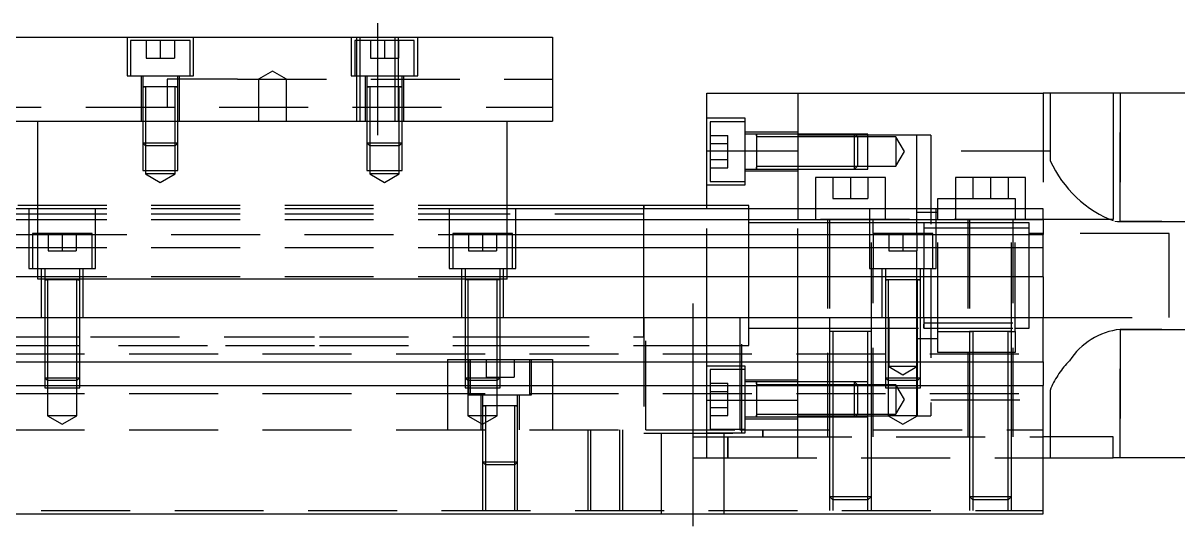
# Model space of a CAD drawing. Extents: x -20 to 561, y -277 to 102.
# Drawn here: x 194.4 to 359.2, y -234.8 to -162.8 of the extents above; entities that cross this region are included whole.
import ezdxf

# ---------------------------------------------------------------- set-up
doc = ezdxf.new("R2010")
doc.units = 0
doc.linetypes.add('CENTER', pattern=[50.8, 31.75, -6.35, 6.35, -6.35])
doc.linetypes.add('DASHED', pattern=[19.05, 12.7, -6.35])
doc.layers.get('0').update_dxf_attribs({"linetype": 'CONTINUOUS'})
doc.layers.add('CENTER', color=1, linetype='CENTER')

msp = doc.modelspace()

# ---------------------------------------------------------------- linework, layer by layer
at = {"color": 7, "linetype": 'CONTINUOUS'}
for p, q in [((70, -164.77), (270, -164.77)), ((270, -164.77), (270, -176.77)), ((292, -172.77), (305, -172.77)), ((292, -180.98658), (292, -172.77)), ((305, -172.77), (305, -189.27)), ((305, -172.77), (340, -172.77)), ((350, -172.77), (340, -172.77)), ((350, -172.77), (350, -190.77)), ((386, -172.77), (350, -172.77)), ((70, -176.77), (270, -176.77)), ((196.5, -199.27), (196.5, -176.77)), ((263.5, -199.27), (263.5, -176.77)), ((299.1, -178.592326), (299.1, -178.99233)), ((292, -180.98658), (305, -180.98658)), ((292, -189.27), (292, -180.98658)), ((299.1, -180.950286), (299.1, -181.234376)), ((317.5, -184.77), (307.5, -184.77)), ((307.5, -184.77), (307.5, -189.27)), ((317.5, -189.27), (317.5, -184.77)), ((337.5, -184.77), (327.5, -184.77)), ((327.5, -184.77), (327.5, -189.27)), ((337.5, -189.27), (337.5, -184.77)), ((196.5, -189.27), (143.5, -189.27)), ((283, -188.77), (263.5, -188.77)), ((340, -189.27), (263.5, -189.27)), ((283, -188.77), (282.995, -188.77)), ((283, -188.769994), (283, -189.27)), ((283, -188.770502), (283, -188.77)), ((292, -188.77), (283, -188.77)), ((283.005, -188.77), (283, -188.77)), ((283, -189.267168), (283, -188.770502)), ((340, -190.809608), (340, -189.27)), ((196.5, -190.809608), (143.5, -190.809608)), ((340, -190.809608), (263.5, -190.809608)), ((350, -190.77), (340, -190.77)), ((340, -190.809608), (340, -192.930392)), ((323, -191.269994), (323, -192.02)), ((143.5, -192.930392), (196.5, -192.930392)), ((263.5, -192.930392), (340, -192.930392)), ((340, -194.840532), (340, -192.930392)), ((196.5, -194.840532), (143.5, -194.840532)), ((340, -194.840532), (263.5, -194.840532)), ((340, -198.951934), (340, -194.840532)), ((196.5, -198.951934), (143.5, -198.951934)), ((263.5, -199.27), (196.5, -199.27)), ((340, -198.951934), (263.5, -198.951934)), ((340, -198.951934), (340, -204.77)), ((0, -204.77), (340, -204.77)), ((340, -211.07), (340, -204.77)), ((0, -211.07), (340, -211.07)), ((340, -211.07), (340, -214.47)), ((299.1, -213.947664), (299.1, -213.948522)), ((299.1, -213.948522), (299.1, -214.47)), ((0, -214.47), (340, -214.47)), ((310, -214.34767), (309.5, -214.34767)), ((340, -232.77), (340, -214.47)), ((299.1, -216.297638), (299.1, -216.57851)), ((299.1, -218.214666), (299.1, -218.947674)), ((309.5, -218.54767), (310, -218.54767)), ((350, -221.77), (340, -221.77)), ((350, -224.77), (350, -221.77)), ((340, -224.77), (350, -224.77)), ((386, -224.77), (350, -224.77)), ((0, -232.77), (340, -232.77))]:
    msp.add_line(p, q, dxfattribs=at)
at = {"color": 3, "linetype": 'DASHED'}
for p, q in [((209.25, -164.77), (209.25, -170.27)), ((218.75, -170.27), (218.75, -164.77)), ((241.25, -164.77), (241.25, -170.27)), ((242.000006, -164.77), (242.000006, -176.77)), ((242.5, -164.77), (242.5, -176.77)), ((247.5, -176.77), (247.5, -164.77)), ((247.999994, -176.77), (247.999994, -164.77)), ((250.75, -170.27), (250.75, -164.77)), ((218.25, -165.27), (209.75, -165.27)), ((209.75, -165.27), (209.75, -170.27)), ((212, -165.27), (212, -167.77)), ((214, -165.27), (214, -167.77)), ((216, -165.27), (216, -167.77)), ((218.25, -170.27), (218.25, -165.27)), ((250.25, -165.27), (241.75, -165.27)), ((241.75, -165.27), (241.75, -170.27)), ((244, -165.27), (244, -167.77)), ((246, -165.27), (246, -167.77)), ((248, -165.27), (248, -167.77)), ((250.25, -170.27), (250.25, -165.27)), ((212, -167.77), (214, -167.77)), ((214, -167.77), (216, -167.77)), ((244, -167.77), (246, -167.77)), ((246, -167.77), (248, -167.77)), ((230, -169.6153), (228, -170.77)), ((232, -170.77), (230, -169.6153)), ((209.25, -170.27), (218.75, -170.27)), ((211.25, -170.27), (211.25, -176.77)), ((211.5, -170.27), (211.5, -171.87)), ((215, -170.77), (215, -174.77)), ((225, -170.77), (215, -170.77)), ((216.5, -171.87), (216.5, -170.27)), ((216.75, -176.77), (216.75, -170.27)), ((225, -170.77), (270, -170.77)), ((228, -170.77), (230, -170.77)), ((228, -170.77), (228, -176.77)), ((230, -170.77), (232, -170.77)), ((232, -176.77), (232, -170.77)), ((241.25, -170.27), (250.75, -170.27)), ((243.25, -170.27), (243.25, -176.77)), ((243.5, -170.27), (243.5, -171.87)), ((248.5, -171.87), (248.5, -170.27)), ((248.75, -176.77), (248.75, -170.27)), ((211.5, -171.865), (211.5, -171.87)), ((211.5, -171.87), (211.757448, -171.87)), ((211.757468, -171.87), (211.5, -171.87)), ((211.5, -171.87), (211.5, -171.875)), ((211.5, -171.87), (211.5, -176.76998)), ((216.242552, -171.87), (211.757468, -171.87)), ((211.9, -171.87), (211.9, -176.76998)), ((216.1, -176.76998), (216.1, -171.87)), ((216.5, -171.87), (216.242552, -171.87)), ((216.242602, -171.87), (216.5, -171.87)), ((216.5, -171.87), (216.5, -171.865)), ((216.5, -171.875), (216.5, -171.87)), ((216.5, -176.76998), (216.5, -171.87)), ((243.5, -171.865), (243.5, -171.87)), ((243.5, -171.87), (243.757448, -171.87)), ((243.757468, -171.87), (243.5, -171.87)), ((243.5, -171.87), (243.5, -171.875)), ((243.5, -171.87), (243.5, -176.76998)), ((248.242552, -171.87), (243.757468, -171.87)), ((243.9, -171.87), (243.9, -176.76998)), ((248.1, -176.76998), (248.1, -171.87)), ((248.5, -171.87), (248.242552, -171.87)), ((248.242602, -171.87), (248.5, -171.87)), ((248.5, -171.87), (248.5, -171.865)), ((248.5, -171.875), (248.5, -171.87)), ((248.5, -176.76998), (248.5, -171.87)), ((340, -172.77), (340, -189.27)), ((341, -172.77), (341, -182.064836)), ((351, -191.084786), (351, -172.77)), ((351, -172.77), (351, -191.084786)), ((70, -174.77), (270, -174.77)), ((297.5, -176.34233), (292, -176.34233)), ((297.5, -181.09233), (297.5, -176.34233)), ((211.5, -176.77), (211.5, -179.87)), ((211.500006, -176.77), (211.500006, -179.870006)), ((211.9, -176.77), (211.9, -180.27)), ((216.1, -180.27), (216.1, -176.77)), ((216.499994, -179.870006), (216.499994, -176.77)), ((216.5, -179.87), (216.5, -176.77)), ((243.5, -176.77), (243.5, -179.87)), ((243.500006, -176.77), (243.500006, -179.870006)), ((243.9, -176.77), (243.9, -180.27)), ((248.1, -180.27), (248.1, -176.77)), ((248.499994, -179.870006), (248.499994, -176.77)), ((248.5, -179.87), (248.5, -176.77)), ((292.5, -176.84233), (292.5, -181.09233)), ((297.5, -176.84233), (292.5, -176.84233)), ((292.5, -178.78293), (295, -178.78293)), ((295, -179.93763), (295, -178.78293)), ((305, -178.34233), (297.5, -178.34233)), ((299.105, -178.59233), (297.5, -178.59233)), ((304.99998, -178.59233), (299.095, -178.59233)), ((299.1, -178.59233), (299.1, -178.84978)), ((299.1, -178.849798), (299.1, -178.59233)), ((299.1, -178.84978), (299.1, -181.09233)), ((304.99998, -178.99233), (299.1, -178.99233)), ((313.1, -178.59233), (305, -178.59233)), ((313.100006, -178.592336), (305, -178.592336)), ((313.27767, -178.77), (305, -178.77)), ((313.5, -178.99233), (305, -178.99233)), ((313.1, -181.09233), (313.1, -178.59233)), ((313.5, -178.99233), (313.1, -178.59233)), ((315, -178.592336), (313.10002, -178.592336)), ((322, -178.77), (313.27767, -178.77)), ((313.5, -178.99233), (313.5, -181.09233)), ((315, -178.99233), (313.50002, -178.99233)), ((315, -183.592326), (315, -178.592336)), ((319, -178.99233), (315, -178.99233)), ((319, -178.99233), (319, -181.09233)), ((320.212436, -181.09233), (319, -178.99233)), ((322, -189.27), (322, -178.77)), ((324, -178.77), (322, -178.77)), ((324, -178.77), (324, -218.77)), ((211.5, -179.87), (216.5, -179.87)), ((211.5, -179.87), (211.9, -180.27)), ((211.500006, -179.87002), (211.500006, -183.77)), ((216.1, -180.27), (211.9, -180.27)), ((211.9, -180.27002), (211.9, -183.77)), ((216.1, -180.27), (216.5, -179.87)), ((216.1, -183.77), (216.1, -180.27002)), ((216.499994, -183.77), (216.499994, -179.87002)), ((243.5, -179.87), (248.5, -179.87)), ((243.5, -179.87), (243.9, -180.27)), ((243.500006, -179.87002), (243.500006, -183.77)), ((248.1, -180.27), (243.9, -180.27)), ((243.9, -180.27002), (243.9, -183.77)), ((248.1, -180.27), (248.5, -179.87)), ((248.1, -183.77), (248.1, -180.27002)), ((248.499994, -183.77), (248.499994, -179.87002)), ((292.5, -179.93763), (295, -179.93763)), ((292.5, -181.09233), (292.5, -185.34233)), ((295, -182.247032), (295, -179.93763)), ((297.5, -185.84233), (297.5, -181.09233)), ((299.1, -181.09233), (299.1, -183.334932)), ((313.1, -183.59233), (313.1, -181.09233)), ((313.5, -181.09233), (313.5, -183.19233)), ((319, -181.09233), (319, -183.19233)), ((319, -183.19233), (320.212436, -181.09233)), ((341, -181.02), (324, -181.02)), ((292.5, -182.247032), (295, -182.247032)), ((295, -183.401732), (295, -182.247032)), ((341, -182.064836), (341.035982, -182.393974)), ((211.500006, -183.77), (216.499994, -183.77)), ((211.9, -183.77), (211.9, -184.27)), ((216.1, -184.27), (211.9, -184.27)), ((211.9, -184.27), (214, -185.482436)), ((214, -185.482436), (216.1, -184.27)), ((216.1, -184.27), (216.1, -183.77)), ((243.500006, -183.77), (248.499994, -183.77)), ((243.9, -183.77), (243.9, -184.27)), ((248.1, -184.27), (243.9, -184.27)), ((243.9, -184.27), (246, -185.482436)), ((246, -185.482436), (248.1, -184.27)), ((248.1, -184.27), (248.1, -183.77)), ((292.5, -183.401732), (295, -183.401732)), ((297.5, -183.59233), (299.105, -183.59233)), ((297.5, -183.84233), (305, -183.84233)), ((299.095, -183.59233), (304.99998, -183.59233)), ((299.1, -183.19233), (304.99998, -183.19233)), ((299.1, -183.59233), (299.1, -183.334882)), ((299.1, -183.59233), (299.1, -183.334882)), ((299.1, -183.334932), (299.1, -183.59233)), ((299.1, -183.334932), (299.1, -183.59233)), ((305, -183.19233), (313.5, -183.19233)), ((305, -183.592326), (313.100006, -183.592326)), ((305, -183.59233), (313.1, -183.59233)), ((313.1, -183.59233), (313.5, -183.19233)), ((313.10002, -183.592326), (315, -183.592326)), ((313.50002, -183.19233), (315, -183.19233)), ((315, -183.19233), (319, -183.19233)), ((292, -185.84233), (297.5, -185.84233)), ((292.5, -185.34233), (297.5, -185.34233)), ((310, -184.77), (310, -187.77)), ((312.5, -184.77), (312.5, -187.77)), ((315, -184.77), (315, -187.77)), ((330, -184.77), (330, -187.77)), ((332.5, -184.77), (332.5, -187.77)), ((335, -184.77), (335, -187.77)), ((310, -187.77), (312.5, -187.77)), ((312.5, -187.77), (315, -187.77)), ((325, -187.77), (327.5, -187.77)), ((325, -189.27), (325, -187.77)), ((327.5, -187.77), (330, -187.77)), ((330, -187.77), (332.5, -187.77)), ((332.5, -187.77), (335, -187.77)), ((335, -187.77), (336, -187.77)), ((336, -187.77), (336, -189.27)), ((263.5, -188.77), (185.00002, -188.77)), ((195.25, -189.27), (195.25, -197.77)), ((263.5, -189.27), (196.5, -189.27)), ((204.75, -197.77), (204.75, -189.27)), ((255.25, -189.27), (255.25, -197.77)), ((264.75, -197.77), (264.75, -189.27)), ((283, -198.970066), (283, -189.267168)), ((298, -188.77), (292, -188.77)), ((292, -204.77), (292, -189.27)), ((298, -198.77), (298, -188.77)), ((298, -198.77), (298, -188.77)), ((305, -189.27), (305, -190.77)), ((307.5, -189.27), (307.5, -190.77)), ((315.25, -189.27), (315.25, -197.77)), ((317.5, -190.77), (317.5, -189.27)), ((322, -190.77), (322, -189.27)), ((324.75, -197.77), (324.75, -189.27)), ((325, -190.77), (325, -189.27)), ((327.5, -189.27), (327.5, -190.77)), ((336, -189.27), (336, -190.77)), ((337.5, -190.77), (337.5, -189.27)), ((196.5, -190.02), (175, -190.02)), ((263.5, -190.02), (196.5, -190.02)), ((263.5, -190.809608), (196.5, -190.809608)), ((283, -190.02), (263.5, -190.02)), ((305, -204.77), (305, -190.77)), ((340, -190.77), (305, -190.77)), ((309.25, -190.77), (309.25, -221.77)), ((309.5, -190.77), (309.5, -204.77)), ((315.5, -206.775), (315.5, -190.77)), ((315.75, -192.77), (315.75, -190.77)), ((325, -189.77), (322, -189.77)), ((322, -192.77), (322, -190.77)), ((325, -206.77), (325, -190.77)), ((329.25, -190.77), (329.25, -221.77)), ((329.5, -190.77), (329.5, -206.775)), ((335.5, -206.775), (335.5, -190.77)), ((335.75, -221.77), (335.75, -190.77)), ((336, -206.77), (336, -190.77)), ((350.23753, -191.02447), (350.615848, -191.06942)), ((350.615848, -191.06942), (351, -191.084786)), ((376, -191.084786), (351, -191.084786)), ((351, -191.084786), (376, -191.084786)), ((204.25, -192.77), (195.75, -192.77)), ((195.75, -192.77), (195.75, -197.77)), ((198, -192.77), (198, -195.27)), ((200, -192.77), (200, -195.27)), ((202, -192.77), (202, -195.27)), ((204.25, -197.77), (204.25, -192.77)), ((264.25, -192.77), (255.75, -192.77)), ((255.75, -192.77), (255.75, -197.77)), ((258, -192.77), (258, -195.27)), ((260, -192.77), (260, -195.27)), ((262, -192.77), (262, -195.27)), ((264.25, -197.77), (264.25, -192.77)), ((305, -191.27), (298, -191.27)), ((309.5, -191.27), (305, -191.27)), ((315.5, -191.27), (309.5, -191.27)), ((322, -191.27), (315.5, -191.27)), ((324.25, -192.77), (315.75, -192.77)), ((315.75, -192.77), (315.75, -197.77)), ((318, -192.77), (318, -195.27)), ((320, -192.77), (320, -195.27)), ((323, -191.27), (322, -191.27)), ((322, -192.77), (322, -195.27)), ((323, -191.27), (322.995, -191.27)), ((323, -191.27), (323, -191.819038)), ((323.005, -191.27), (323, -191.27)), ((325, -191.27), (323, -191.27)), ((323, -191.819038), (323, -192.76884)), ((325, -192.02), (323, -192.02)), ((323, -192.76884), (323, -197.669728)), ((324.25, -197.77), (324.25, -192.77)), ((329.5, -191.27), (325, -191.27)), ((329.5, -192.02), (325, -192.02)), ((335.5, -191.27), (329.5, -191.27)), ((335.5, -192.02), (329.5, -192.02)), ((336, -191.27), (335.5, -191.27)), ((336, -192.02), (335.5, -192.02)), ((338, -191.27), (336, -191.27)), ((338, -192.02), (336, -192.02)), ((338, -198.77), (338, -191.27)), ((340, -192.77), (338, -192.77)), ((358, -192.77), (340, -192.77)), ((358, -198.77), (358, -192.77)), ((196.5, -192.930392), (263.5, -192.930392)), ((263.5, -194.840532), (196.5, -194.840532)), ((198, -195.27), (200, -195.27)), ((200, -195.27), (202, -195.27)), ((258, -195.27), (260, -195.27)), ((260, -195.27), (262, -195.27)), ((318, -195.27), (320, -195.27)), ((320, -195.27), (322, -195.27)), ((322, -198.77), (322, -195.27)), ((195.25, -197.77), (204.75, -197.77)), ((197, -197.77), (197, -204.77)), ((197.5, -197.77), (197.5, -199.37)), ((202.5, -199.37), (202.5, -197.77)), ((203, -204.77), (203, -197.77)), ((255.25, -197.77), (264.75, -197.77)), ((257, -197.77), (257, -204.77)), ((257.5, -197.77), (257.5, -199.37)), ((262.5, -199.37), (262.5, -197.77)), ((263, -204.77), (263, -197.77)), ((315.25, -197.77), (324.75, -197.77)), ((315.75, -221.77), (315.75, -197.77)), ((317, -197.77), (317, -204.77)), ((317.5, -197.77), (317.5, -199.37)), ((322.5, -199.37), (322.5, -197.77)), ((323, -204.77), (323, -197.77)), ((263.5, -198.951934), (196.5, -198.951934)), ((197.5, -199.365), (197.5, -199.37)), ((197.5, -199.37), (197.757448, -199.37)), ((197.757468, -199.37), (197.5, -199.37)), ((197.5, -199.37), (197.5, -199.375)), ((197.5, -199.37), (197.5, -204.76998)), ((202.242552, -199.37), (197.757468, -199.37)), ((197.9, -199.37), (197.9, -204.76998)), ((202.1, -204.76998), (202.1, -199.37)), ((202.5, -199.37), (202.242552, -199.37)), ((202.242602, -199.37), (202.5, -199.37)), ((202.5, -199.37), (202.5, -199.365)), ((202.5, -199.375), (202.5, -199.37)), ((202.5, -204.76998), (202.5, -199.37)), ((257.5, -199.365), (257.5, -199.37)), ((257.757468, -199.37), (257.5, -199.37)), ((257.5, -199.37), (257.5, -204.76998)), ((257.5, -199.37), (257.5, -199.375)), ((262.242552, -199.37), (257.757468, -199.37)), ((257.9, -199.37), (257.9, -204.76998)), ((262.1, -204.76998), (262.1, -199.37)), ((262.5, -199.37), (262.242552, -199.37)), ((262.5, -199.37), (262.5, -199.365)), ((262.5, -204.76998), (262.5, -199.37)), ((262.5, -199.375), (262.5, -199.37)), ((283, -207.52), (283, -198.970066)), ((298, -208.77), (298, -198.77)), ((298, -208.77), (298, -198.77)), ((317.5, -199.365), (317.5, -199.37)), ((317.5, -199.37), (317.757448, -199.37)), ((317.757468, -199.37), (317.5, -199.37)), ((317.5, -199.37), (317.5, -199.375)), ((317.5, -199.37), (317.5, -204.76998)), ((322.242552, -199.37), (317.757468, -199.37)), ((317.9, -199.37), (317.9, -204.76998)), ((322, -204.77), (322, -198.77)), ((322.1, -204.76998), (322.1, -199.37)), ((322.5, -199.37), (322.242552, -199.37)), ((322.242602, -199.37), (322.5, -199.37)), ((322.5, -199.37), (322.5, -199.365)), ((322.5, -199.375), (322.5, -199.37)), ((322.5, -204.76998), (322.5, -199.37)), ((338, -206.27), (338, -198.77)), ((358, -204.77), (358, -198.77)), ((197.5, -204.77), (197.5, -211.07)), ((197.500006, -204.77), (197.500006, -211.07)), ((197.9, -204.77), (197.9, -211.07)), ((202.1, -211.07), (202.1, -204.77)), ((202.499994, -211.07), (202.499994, -204.77)), ((202.5, -211.07), (202.5, -204.77)), ((257.5, -204.77), (257.5, -211.07)), ((257.500006, -204.77), (257.500006, -211.07)), ((257.9, -204.77), (257.9, -211.07)), ((262.1, -211.07), (262.1, -204.77)), ((262.499994, -211.07), (262.499994, -204.77)), ((262.5, -211.07), (262.5, -204.77)), ((283, -204.77), (283, -221.27)), ((283.291796, -220.77), (283.291796, -204.77)), ((292, -211.07), (292, -204.77)), ((296.708204, -204.77), (296.708204, -220.77)), ((297, -221.27), (297, -204.77)), ((305, -211.07), (305, -204.77)), ((309.5, -204.77), (309.5, -206.77)), ((317.5, -204.77), (317.5, -211.07)), ((317.500006, -204.77), (317.500006, -211.07)), ((317.9, -204.77), (317.9, -211.07)), ((318, -204.77), (318, -211.77)), ((322, -211.77), (322, -204.77)), ((322.1, -211.07), (322.1, -204.77)), ((322.499994, -211.07), (322.499994, -204.77)), ((322.5, -211.07), (322.5, -204.77)), ((323, -204.871716), (323, -205.721128)), ((323, -205.52), (338, -205.52)), ((323, -206.27), (323, -205.720962)), ((323, -205.721128), (323, -206.27)), ((340, -204.77), (358, -204.77)), ((185, -207.52), (223.291796, -207.52)), ((197.5, -207.52), (197.9, -207.52)), ((197.9, -207.52), (202.1, -207.52)), ((202.1, -207.52), (202.5, -207.52)), ((223.291796, -207.52), (236.708204, -207.52)), ((236.708204, -207.52), (257.5, -207.52)), ((257.5, -207.52), (257.9, -207.52)), ((257.9, -207.52), (262.1, -207.52)), ((262.1, -207.52), (262.5, -207.52)), ((262.5, -207.52), (283, -207.52)), ((298, -206.27), (305, -206.27)), ((305, -206.27), (309.5, -206.27)), ((309.5, -206.27), (323.005, -206.27)), ((309.5, -206.765), (309.5, -206.77)), ((309.849602, -206.77), (309.5, -206.77)), ((309.5, -206.77), (309.5, -211.07)), ((309.5, -206.77), (309.5, -206.775)), ((315.15035, -206.77), (309.849602, -206.77)), ((310, -206.77), (310, -211.07)), ((315, -214.47), (315, -206.77)), ((315.5, -206.77), (315.15035, -206.77)), ((315.5, -214.47), (315.5, -206.765)), ((322.995, -206.27), (336, -206.27)), ((323.005, -206.27), (336, -206.27)), ((325, -206.77), (329.39999, -206.77)), ((325, -209.77), (325, -206.77)), ((329.39999, -206.77), (329.499994, -206.77)), ((329.5, -206.765), (329.5, -214.47)), ((329.5, -206.77), (329.84965, -206.77)), ((329.849602, -206.77), (329.5, -206.77)), ((335.15035, -206.77), (329.849602, -206.77)), ((330, -206.77), (330, -214.47)), ((335, -214.47), (335, -206.77)), ((335.150204, -206.77), (335.5, -206.77)), ((335.5, -206.77), (335.15035, -206.77)), ((335.5, -214.47), (335.5, -206.765)), ((335.500006, -206.77), (335.60001, -206.77)), ((335.60001, -206.77), (336, -206.77)), ((336, -206.27), (338, -206.27)), ((336, -206.77), (336, -209.77)), ((351, -206.455214), (376, -206.455214)), ((376, -206.455214), (351, -206.455214)), ((351, -224.77), (351, -206.455214)), ((351, -206.455214), (351, -224.77)), ((189, -208.77), (223.291796, -208.77)), ((197.5, -208.77), (197.9, -208.77)), ((197.9, -208.77), (202.1, -208.77)), ((202.1, -208.77), (202.5, -208.77)), ((223.291796, -208.77), (236.708204, -208.77)), ((236.708204, -208.77), (257.5, -208.77)), ((257.5, -208.77), (257.9, -208.77)), ((257.9, -208.77), (262.1, -208.77)), ((262.1, -208.77), (262.5, -208.77)), ((262.5, -208.77), (283.005, -208.77)), ((282.995, -208.77), (283.291796, -208.77)), ((283.291796, -208.77), (292, -208.77)), ((292, -208.77), (298, -208.77)), ((322, -207.77), (325, -207.77)), ((0, -209.92), (340, -209.92)), ((255, -210.77), (257.5, -210.77)), ((255, -210.77), (255, -211.07)), ((257.5, -210.77), (257.9, -210.77)), ((257.9, -210.77), (262.1, -210.77)), ((258, -210.77), (258, -215.77)), ((258.25, -210.77), (258.25, -211.07)), ((260.5, -210.77), (260.5, -213.27)), ((262.1, -210.77), (262.5, -210.77)), ((262.5, -210.77), (270, -210.77)), ((264.5, -210.77), (264.5, -213.27)), ((266.75, -211.07), (266.75, -210.77)), ((267, -215.77), (267, -210.77)), ((270, -210.77), (270, -211.07)), ((336, -209.77), (325, -209.77)), ((197.5, -211.07), (197.5, -213.37)), ((197.500006, -211.07), (197.500006, -213.370006)), ((197.9, -211.07), (197.9, -213.77)), ((202.1, -213.77), (202.1, -211.07)), ((202.499994, -213.370006), (202.499994, -211.07)), ((202.5, -213.37), (202.5, -211.07)), ((255, -211.07), (255, -214.47)), ((257.5, -211.07), (257.5, -213.37)), ((257.500006, -211.07), (257.500006, -213.370006)), ((257.9, -211.07), (257.9, -213.77)), ((258.25, -211.07), (258.25, -213.77)), ((262.1, -213.77), (262.1, -211.07)), ((262.499994, -213.370006), (262.499994, -211.07)), ((262.5, -213.37), (262.5, -211.07)), ((266.75, -214.47), (266.75, -211.07)), ((270, -211.07), (270, -214.47)), ((292, -214.47), (292, -211.07)), ((297.5, -211.69767), (292, -211.69767)), ((292.5, -212.19767), (292.5, -214.47)), ((297.5, -212.19767), (292.5, -212.19767)), ((296.708204, -211.07), (296.708204, -214.47)), ((297.5, -216.44767), (297.5, -211.69767)), ((305, -214.47), (305, -211.07)), ((309.5, -211.07), (309.5, -214.47)), ((310, -211.07), (310, -214.47)), ((317.5, -211.07), (317.5, -213.37)), ((317.500006, -211.07), (317.500006, -213.370006)), ((317.9, -211.07), (317.9, -213.77)), ((322, -211.77), (318, -211.77)), ((318, -211.77), (320, -212.9247)), ((320, -212.9247), (322, -211.77)), ((322, -213.77), (322, -211.77)), ((322.1, -213.77), (322.1, -211.07)), ((322.499994, -213.370006), (322.499994, -211.07)), ((322.5, -213.37), (322.5, -211.07)), ((197.5, -213.37), (202.5, -213.37)), ((197.5, -213.37), (197.9, -213.77)), ((197.500006, -213.37002), (197.500006, -214.47)), ((202.1, -213.77), (197.9, -213.77)), ((197.9, -213.77002), (197.9, -214.77)), ((202.1, -213.77), (202.5, -213.37)), ((202.1, -214.77), (202.1, -213.77002)), ((202.499994, -214.47), (202.499994, -213.37002)), ((257.5, -213.37), (262.5, -213.37)), ((257.5, -213.37), (257.9, -213.77)), ((257.500006, -213.37002), (257.500006, -214.47)), ((262.1, -213.77), (257.9, -213.77)), ((257.9, -213.77002), (257.9, -214.77)), ((258.25, -213.77), (258.25, -214.47)), ((260.5, -213.27), (262.5, -213.27)), ((262.1, -213.77), (262.5, -213.37)), ((262.1, -214.77), (262.1, -213.77002)), ((262.499994, -214.47), (262.499994, -213.37002)), ((262.5, -213.27), (264.5, -213.27)), ((292.5, -214.138268), (295, -214.138268)), ((295, -215.292968), (295, -214.138268)), ((305, -213.69767), (297.5, -213.69767)), ((299.105, -213.94767), (297.5, -213.94767)), ((304.99998, -213.94767), (299.095, -213.94767)), ((299.1, -213.94767), (299.1, -214.205118)), ((299.1, -214.205136), (299.1, -213.94767)), ((299.1, -214.205118), (299.1, -214.469906)), ((309.5, -213.94767), (305, -213.94767)), ((309.5, -213.947674), (305, -213.947674)), ((310, -213.94767), (309.5, -213.94767)), ((310, -213.947674), (309.5, -213.947674)), ((313.1, -213.94767), (310, -213.94767)), ((313.100006, -213.947674), (310, -213.947674)), ((313.1, -214.47), (313.1, -213.94767)), ((313.5, -214.34767), (313.1, -213.94767)), ((315, -213.947674), (313.10002, -213.947674)), ((317.5, -213.37), (322.5, -213.37)), ((317.5, -213.37), (317.9, -213.77)), ((317.500006, -213.37002), (317.500006, -214.47)), ((322.1, -213.77), (317.9, -213.77)), ((317.9, -213.77002), (317.9, -214.77)), ((322, -214.47), (322, -213.77)), ((322.1, -213.77), (322.5, -213.37)), ((322.1, -214.77), (322.1, -213.77002)), ((322.499994, -214.47), (322.499994, -213.37002)), ((0, -215.62), (340, -215.62)), ((197.500006, -214.47), (197.500006, -214.77)), ((197.500006, -214.77), (202.499994, -214.77)), ((197.9, -214.77), (197.9, -218.77)), ((202.1, -218.77), (202.1, -214.77)), ((202.499994, -214.77), (202.499994, -214.47)), ((255, -214.47), (255, -220.77)), ((257.500006, -214.47), (257.500006, -214.77)), ((257.500006, -214.77), (262.499994, -214.77)), ((257.9, -214.77), (257.9, -218.77)), ((258, -215.77), (267, -215.77)), ((258.25, -214.47), (258.25, -214.77)), ((258.25, -214.77), (258.25, -215.77)), ((259.75, -215.77), (259.75, -220.77)), ((260, -215.77), (260, -217.37)), ((262.1, -218.77), (262.1, -214.77)), ((262.499994, -214.77), (262.499994, -214.47)), ((265, -217.37), (265, -215.77)), ((265.25, -220.77), (265.25, -215.77)), ((266.75, -215.77), (266.75, -214.47)), ((270, -214.47), (270, -220.77)), ((292, -216.55342), (292, -214.47)), ((292.5, -214.47), (292.5, -216.44767)), ((292.5, -215.292968), (295, -215.292968)), ((295, -217.60237), (295, -215.292968)), ((296.708204, -214.47), (296.708204, -220.77)), ((304.99998, -214.34767), (299.1, -214.34767)), ((299.1, -214.469906), (299.1, -216.44767)), ((309.5, -214.34767), (305, -214.34767)), ((305, -221.77), (305, -214.47)), ((309.5, -214.47), (309.5, -221.76998)), ((313.5, -214.34767), (310, -214.34767)), ((310, -214.47), (310, -221.76998)), ((313.1, -216.44767), (313.1, -214.47)), ((313.5, -214.34767), (313.5, -214.47)), ((313.5, -214.47), (313.5, -216.44767)), ((315, -214.34767), (313.50002, -214.34767)), ((319, -214.34767), (315, -214.34767)), ((315, -221.76998), (315, -214.47)), ((315.5, -221.76998), (315.5, -214.47)), ((317.500006, -214.47), (317.500006, -214.77)), ((317.500006, -214.77), (322.499994, -214.77)), ((317.9, -214.77), (317.9, -218.77)), ((319, -214.34767), (319, -216.44767)), ((320.212436, -216.44767), (319, -214.34767)), ((322, -214.77), (322, -214.47)), ((322, -218.77), (322, -214.77)), ((322.1, -218.77), (322.1, -214.77)), ((322.499994, -214.77), (322.499994, -214.47)), ((329.5, -214.47), (329.5, -221.76998)), ((330, -214.47), (330, -221.76998)), ((335, -221.76998), (335, -214.47)), ((335.5, -221.76998), (335.5, -214.47)), ((341.02814, -215.186646), (341, -215.475164)), ((341, -215.475164), (341, -224.77)), ((341.119076, -214.839652), (341.02814, -215.186646)), ((260, -217.365), (260, -217.37)), ((260, -217.37), (260.257448, -217.37)), ((260.257468, -217.37), (260, -217.37)), ((260, -217.37), (260, -220.76998)), ((260, -217.37), (260, -217.375)), ((264.742552, -217.37), (260.257468, -217.37)), ((260.4, -217.37), (260.4, -220.76998)), ((264.6, -220.76998), (264.6, -217.37)), ((265, -217.37), (264.742552, -217.37)), ((264.742602, -217.37), (265, -217.37)), ((265, -217.37), (265, -217.365)), ((265, -220.76998), (265, -217.37)), ((265, -217.375), (265, -217.37)), ((292, -216.55342), (296.708204, -216.55342)), ((292, -220.77), (292, -216.55342)), ((292.5, -216.44767), (292.5, -220.69767)), ((296.708204, -216.55342), (305, -216.55342)), ((297.5, -221.19767), (297.5, -216.44767)), ((299.1, -216.44767), (299.1, -218.214664)), ((313.1, -218.94767), (313.1, -216.44767)), ((313.5, -216.44767), (313.5, -218.54767)), ((319, -216.44767), (319, -218.54767)), ((319, -218.54767), (320.212436, -216.44767)), ((324, -216.52), (341, -216.52)), ((202.1, -218.77), (197.9, -218.77)), ((197.9, -218.77), (200, -219.982436)), ((200, -219.982436), (202.1, -218.77)), ((262.1, -218.77), (257.9, -218.77)), ((257.9, -218.77), (260, -219.982436)), ((260, -219.982436), (262.1, -218.77)), ((292.5, -217.60237), (295, -217.60237)), ((292.5, -218.75707), (295, -218.75707)), ((295, -218.75707), (295, -217.60237)), ((297.5, -218.94767), (299.105, -218.94767)), ((297.5, -219.19767), (305, -219.19767)), ((299.095, -218.94767), (304.99998, -218.94767)), ((299.1, -218.214664), (299.1, -218.690272)), ((299.1, -218.54767), (304.99998, -218.54767)), ((299.1, -218.94767), (299.1, -218.69022)), ((299.1, -218.690272), (299.1, -218.94767)), ((305, -218.54767), (309.5, -218.54767)), ((305, -218.77), (309.5, -218.77)), ((305, -218.947664), (309.5, -218.947664)), ((305, -218.94767), (309.5, -218.94767)), ((309.5, -218.77), (310, -218.77)), ((309.5, -218.947664), (310, -218.947664)), ((309.5, -218.94767), (310, -218.94767)), ((310, -218.54767), (313.5, -218.54767)), ((310, -218.77), (313.27767, -218.77)), ((310, -218.947664), (313.100006, -218.947664)), ((310, -218.94767), (313.1, -218.94767)), ((313.1, -218.94767), (313.5, -218.54767)), ((313.10002, -218.947664), (315, -218.947664)), ((313.27767, -218.77), (315, -218.77)), ((313.50002, -218.54767), (315, -218.54767)), ((315, -218.54767), (319, -218.54767)), ((315, -218.77), (315.5, -218.77)), ((315.5, -218.77), (317.9, -218.77)), ((322.1, -218.77), (317.9, -218.77)), ((317.9, -218.77), (320, -219.982436)), ((320, -219.982436), (322.1, -218.77)), ((322.1, -218.77), (324, -218.77)), ((0, -220.77), (283.291796, -220.77)), ((260, -220.77), (260, -225.37)), ((260.000006, -220.77), (260.000006, -225.370006)), ((260.4, -220.77), (260.4, -225.77)), ((264.6, -225.77), (264.6, -220.77)), ((264.999994, -225.370006), (264.999994, -220.77)), ((265, -225.37), (265, -220.77)), ((275.000006, -220.77), (275.000006, -232.27)), ((275.4, -220.77), (275.4, -232.27)), ((279.6, -232.27), (279.6, -220.77)), ((279.999994, -232.27), (279.999994, -220.77)), ((283.291796, -220.77), (296.708204, -220.77)), ((283.291796, -220.77), (296.708204, -220.77)), ((290, -220.77), (290, -221.77)), ((292, -224.77), (292, -220.77)), ((292.5, -220.69767), (297.5, -220.69767)), ((296.708204, -220.77), (340, -220.77)), ((300, -221.77), (300, -220.77)), ((300, -220.77), (300, -221.77)), ((283, -221.27), (297, -221.27)), ((285.5, -221.27), (285.5, -232.77)), ((290, -221.77), (300, -221.77)), ((290, -221.77), (290, -224.77)), ((292, -221.19767), (297.5, -221.19767)), ((294.5, -232.77), (294.5, -221.27)), ((295, -224.77), (295, -221.77)), ((295, -221.77), (295, -224.77)), ((300, -221.77), (340, -221.77)), ((305, -224.77), (305, -221.77)), ((309.5, -221.77), (309.5, -230.27)), ((309.500006, -221.77), (309.500006, -230.270006)), ((310, -221.77), (310, -230.77)), ((315, -230.77), (315, -221.77)), ((315.499994, -230.270006), (315.499994, -221.77)), ((315.5, -230.27), (315.5, -221.77)), ((329.5, -221.77), (329.5, -230.27)), ((329.500006, -221.77), (329.500006, -230.270006)), ((330, -221.77), (330, -230.77)), ((335, -230.77), (335, -221.77)), ((335.499994, -230.270006), (335.499994, -221.77)), ((335.5, -230.27), (335.5, -221.77)), ((260, -225.37), (265, -225.37)), ((260, -225.37), (260.4, -225.77)), ((260.000006, -225.37002), (260.000006, -232.27)), ((264.6, -225.77), (260.4, -225.77)), ((260.4, -225.77002), (260.4, -232.27)), ((264.6, -225.77), (265, -225.37)), ((264.6, -232.27), (264.6, -225.77002)), ((264.999994, -232.27), (264.999994, -225.37002)), ((290, -224.77), (295, -224.77)), ((295, -224.77), (340, -224.77)), ((309.5, -230.27), (315.5, -230.27)), ((309.5, -230.27), (310, -230.77)), ((309.500006, -230.27002), (309.500006, -232.27)), ((315, -230.77), (310, -230.77)), ((310, -230.77002), (310, -232.27)), ((315, -230.77), (315.5, -230.27)), ((315, -232.27), (315, -230.77002)), ((315.499994, -232.27), (315.499994, -230.27002)), ((329.5, -230.27), (335.5, -230.27)), ((329.5, -230.27), (330, -230.77)), ((329.500006, -230.27002), (329.500006, -232.27)), ((335, -230.77), (330, -230.77)), ((330, -230.77002), (330, -232.27)), ((335, -230.77), (335.5, -230.27)), ((335, -232.27), (335, -230.77002)), ((335.499994, -232.27), (335.499994, -230.27002)), ((6.499992, -232.27), (340, -232.27))]:
    msp.add_line(p, q, dxfattribs=at)
for centre, radius, start, end in [((355.921098, -175.744398), 16.302869, 204.07158077, 249.59683678), ((352.109519, -216.293125), 9.900279, 96.43462492, 147.2861536), ((352.817154, -219.969256), 12.773326, 135.03444464, 156.32256147)]:
    msp.add_arc(centre, radius, start, end, dxfattribs=at)
at = {"layer": 'CENTER', "color": 1, "linetype": 'CENTER'}
for p, q in [((245, -162.77), (245, -178.77)), ((290, -202.77), (290, -234.77))]:
    msp.add_line(p, q, dxfattribs=at)

doc.saveas('drawing.dxf')
